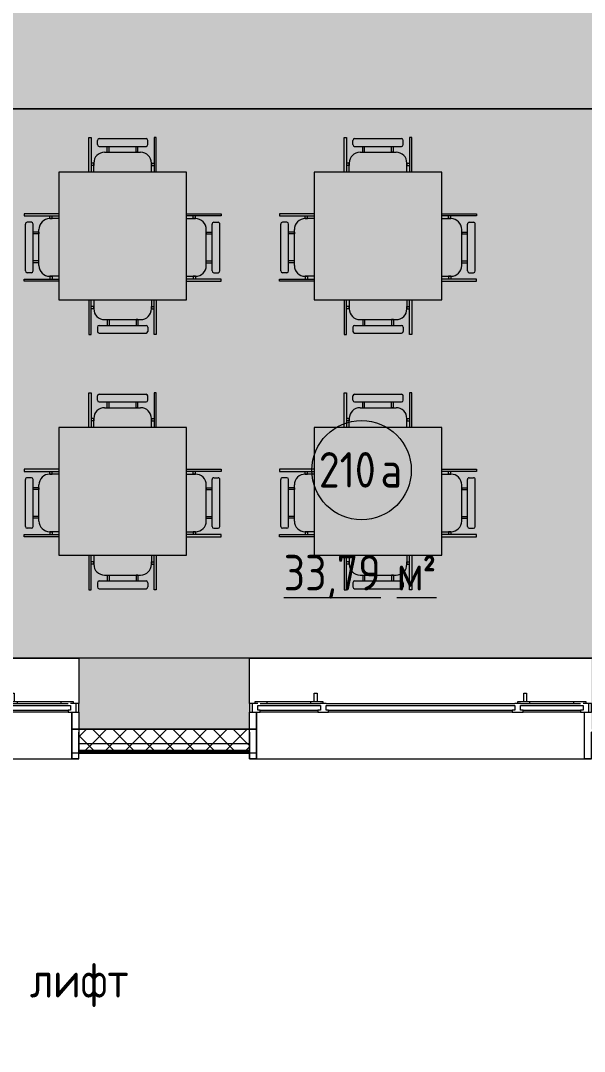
# Model space of a CAD drawing. Header units: millimetres. Extents: x -515342 to 330399, y -224905 to 507333.
# Drawn here: x -350362 to -346389, y 123574 to 130835 of the extents above; entities that cross this region are included whole.
import ezdxf

# ---------------------------------------------------------------- set-up
doc = ezdxf.new("R2010")
doc.units = ezdxf.units.MM
doc.linetypes.add('ASVP_Штриховая_ш3 п1_5', pattern=[4.5, 3, -1.5])
doc.layers.get('0').update_dxf_attribs({"lineweight": 0})
for name, color, linetype, lineweight in [('_ Окна', 7, 'Continuous', 0), ('Аннотация', 7, 'Continuous', 0), ('Витраж', 7, 'Continuous', 0), ('Линии разделители', 7, 'ASVP_Штриховая_ш3 п1_5', 0), ('Марки помещений', 7, 'Continuous', 0), ('Мебель', 7, 'Continuous', 0), ('Окна', 7, 'Continuous', 0), ('Перекрытие', 7, 'Continuous', 0), ('Стены внутренние', 7, 'Continuous', 0), ('Стены наружные', 7, 'Continuous', 0), ('Стены несущие', 7, 'Continuous', 0), ('Стены отделка', 7, 'Continuous', 0), ('Стены штриховка', 7, 'Continuous', 0), ('экспертиза ДУ', 1, 'Continuous', 0), ('экспертиза условные обозначения', 1, 'Continuous', 0)]:
    doc.layers.add(name, color=color, linetype=linetype, lineweight=lineweight)
doc.styles.add('GOST Common_1', font='', dxfattribs={"width": 0.9, "height": 250})
doc.styles.add('GOST Common_2', font='', dxfattribs={"width": 0.9, "height": 250})
doc.styles.get('GOST Common_1').set_extended_font_data('GOST Common')
doc.styles.get('GOST Common_2').set_extended_font_data('GOST Common')
pattern_1 = [(45, (0, 0), (-70.71068, 70.71068), []), (135, (0, 0), (-70.71068, -70.71068), [])]

# ---------------------------------------------------------------- blocks, each defined once
blk = doc.blocks.new('Окно_ПВХ_3Створки_1Фрамуга-верх - АР_Окно_ОП_1820_h_х2370_3ст2фр-в-9695517-О_АР_П_2__3_400_План 2 этажа')
at = {"layer": '_ Окна'}
for p, q in [((-1129, 130), (-1205, 130)), ((-1205, 130), (-1205, 70)), ((-1185, 70), (-1185, 130)), ((-1147, 84), (-1147, 116)), ((-1147, 116), (-1129, 116)), ((-705, 84), (-1147, 84)), ((-1129, 116), (-1129, 130)), ((-723, 116), (-1129, 116)), ((-647, 130), (-723, 130)), ((-723, 130), (-723, 116)), ((-723, 116), (-705, 116)), ((-705, 116), (-705, 84)), ((-665, 84), (-665, 116)), ((-665, 116), (-647, 116)), ((665, 84), (-665, 84)), ((-647, 116), (-647, 130)), ((647, 116), (-647, 116)), ((723, 130), (647, 130)), ((647, 130), (647, 116)), ((647, 116), (665, 116)), ((665, 116), (665, 84)), ((705, 84), (705, 116)), ((705, 116), (723, 116)), ((1147, 84), (705, 84)), ((723, 116), (723, 130)), ((1129, 116), (723, 116)), ((1129, 130), (1129, 116)), ((1205, 130), (1129, 130)), ((1129, 116), (1147, 116)), ((1147, 116), (1147, 84)), ((1185, 70), (1185, 130)), ((1205, 70), (1205, 130)), ((-1205, 70), (-1147, 70)), ((-1165, 56), (-1165, 70)), ((-1080, 56), (-1165, 56)), ((-1080, 70), (-1080, 56)), ((-772, 70), (-772, 56)), ((-687, 56), (-772, 56)), ((-705, 70), (-665, 70)), ((-687, 70), (-687, 56)), ((665, 70), (705, 70)), ((687, 56), (687, 70)), ((772, 56), (687, 56)), ((772, 70), (772, 56)), ((1080, 70), (1080, 56)), ((1165, 56), (1080, 56)), ((1147, 70), (1205, 70)), ((1165, 70), (1165, 56))]:
    blk.add_line(p, q, dxfattribs=at)
at = {"layer": 'Окна'}
for p, q in [((-1129, 130), (-723, 130)), ((-647, 130), (647, 130)), ((723, 130), (1129, 130)), ((-705, 70), (-1129, 70)), ((-772, 56), (-1080, 56)), ((-748.5, -4), (-748.5, 56)), ((-728.5, 56), (-728.5, -4)), ((665, 70), (-665, 70)), ((1129, 70), (705, 70)), ((728.5, -4), (728.5, 56)), ((748.5, 56), (748.5, -4)), ((1080, 56), (772, 56)), ((-728.5, -4), (-748.5, -4)), ((748.5, -4), (728.5, -4))]:
    blk.add_line(p, q, dxfattribs=at)
blk = doc.blocks.new('Прямоугольный импост - АР_Откос_Металлический_50х330 Белый Левый-9898758-О_АР_П_2__3_400_План 2 этажа')
at = {"layer": 'Витраж'}
blk.add_line((25325.9, 2265), (27635.9, 2265), dxfattribs=at)
blk = doc.blocks.new('Прямоугольный импост - АР_Откос_Металлический_50х330 Белый Правый-V19-О_АР_П_2__3_400_План 2 этажа')
at = {"layer": 'Витраж', "lineweight": 18}
for p, q in [((-50, -40), (-50, 290)), ((-49, 290), (-49, -39)), ((-1, -39), (-1, 150)), ((-1, 150), (0, 150)), ((0, 150), (0, -40)), ((0, -40), (-50, -40)), ((-49, -39), (-1, -39))]:
    blk.add_line(p, q, dxfattribs=at)
blk = doc.blocks.new('Прямоугольный импост - АР_Откос_Металлический_50х330 Белый Левый-V20-О_АР_П_2__3_400_План 2 этажа')
at = {"layer": 'Витраж', "lineweight": 18}
for p, q in [((-50, 290), (-50, -40)), ((-49, -39), (-49, 290)), ((0, 150), (-1, 150)), ((-1, 150), (-1, -39)), ((0, -40), (0, 150)), ((-50, -40), (0, -40)), ((-1, -39), (-49, -39))]:
    blk.add_line(p, q, dxfattribs=at)
blk = doc.blocks.new('СД_Люблино_Фасады_rvt-1-О_АР_П_2__3_400_План 2 этажа')
at = {"layer": 'Стены внутренние'}
h = blk.add_hatch(dxfattribs=at)
h.set_pattern_fill('FP_1', color=256, style=0, pattern_type=2)
h.set_pattern_definition([(45, (0, 0), (-224.5064, 224.5064), []), (45, (224.5, 0), (-224.5064, 224.5064), [396.875, -79.375, 3.353, -76.022])])
h.paths.add_polyline_path([(85199, 2475), (85325, 2475), (85325, 2975), (84034.6, 2975), (84034.6, 2475), (84326.5, 2475)])
h.paths.add_polyline_path([(82424.6, 2475), (82424.6, 2975), (80024.6, 2975), (80024.6, 2475), (82145.5, 2475)])
h.paths.add_polyline_path([(77347.1, 2475), (77614.6, 2475), (77614.6, 2975), (76428.8, 2975), (76428.8, 2475), (76474.7, 2475)])
h.paths.add_polyline_path([(73857.5, 2475), (74018.8, 2475), (74018.8, 2975), (71654.3, 2975), (71654.3, 2475), (72112.6, 2475)])
h.paths.add_polyline_path([(69495.3, 2475), (70044.3, 2475), (70044.3, 2975), (68833.2, 2975), (68833.2, 2475)])
h.paths.add_polyline_path([(67223.2, 2475), (67223.2, 2975), (66055, 2975), (66055, 2475), (66878.1, 2475)])
h.paths.add_polyline_path([(64260.8, 2475), (64445, 2475), (64445, 2975), (63279.5, 2975), (63279.5, 2475), (63388.4, 2475)])
h.paths.add_polyline_path([(61643.5, 2475), (61669.5, 2475), (61669.5, 2975), (59270, 2975), (59270, 2475), (61207.3, 2475)])
h.paths.add_polyline_path([(56409, 2475), (56860, 2475), (56860, 2975), (55705, 2975), (55705, 2475)])
h.paths.add_polyline_path([(53295, 2475), (53295, 2975), (52107.5, 2975), (52107.5, 2475), (52919.3, 2475)])
h.paths.add_polyline_path([(49429.6, 2475), (49697.5, 2475), (49697.5, 2975), (48505, 2975), (48505, 2475), (48557.2, 2475)])
h.paths.add_polyline_path([(46095, 2475), (46095, 2975), (44880, 2975), (44880, 2475), (45939.9, 2475)])
h.paths.add_polyline_path([(42450.2, 2475), (42470, 2475), (42470, 2975), (40100.1, 2975), (40100.1, 2475), (41577.8, 2475)])
h.paths.add_polyline_path([(38490.1, 2475), (38490.1, 2975), (37284.2, 2975), (37284.2, 2475), (38088.1, 2475)])
h.paths.add_polyline_path([(35470.8, 2475), (35674.2, 2475), (35674.2, 2975), (34486.9, 2975), (34486.9, 2475), (34598.4, 2475)])
h.paths.add_polyline_path([(32876.9, 2475), (32876.9, 2975), (31722.6, 2975), (31722.6, 2475), (32853.5, 2475)])
h.paths.add_polyline_path([(30112.6, 2475), (30112.6, 2975), (27685.9, 2975), (27685.9, 2475), (29615.4, 2475)])
h.paths.add_polyline_path([(25275.9, 2475), (25275.9, 2975), (24073.4, 2975), (24073.4, 2475), (25001.7, 2475)])
h.paths.add_polyline_path([(21663.4, 2475), (21663.4, 2975), (19290.9, 2975), (19290.9, 2475), (21512, 2475)])
h.paths.add_polyline_path([(17680.9, 2475), (17680.9, 2975), (16335, 2975), (16335, 2475), (17183.8, 2475)])
at = {"layer": 'Стены наружные'}
h = blk.add_hatch(dxfattribs=at)
h.set_pattern_fill('FP_4', color=256, style=0, pattern_type=2)
h.set_pattern_definition(pattern_1)
h.paths.add_polyline_path([(41405, 2375), (41405, 2475), (40100.1, 2475), (40100.1, 2375), (40705.3, 2375)])
h.paths.add_polyline_path([(38490.1, 2375), (38490.1, 2475), (37284.2, 2475), (37284.2, 2375), (38088.1, 2375)])
h.paths.add_polyline_path([(35470.8, 2375), (35674.2, 2375), (35674.2, 2475), (34486.9, 2475), (34486.9, 2375), (34598.4, 2375)])
h.paths.add_polyline_path([(32876.9, 2375), (32876.9, 2475), (31672.6, 2475), (31672.6, 2375), (32853.5, 2375)])
h.paths.add_polyline_path([(30162.6, 2375), (30162.6, 2475), (27685.9, 2475), (27685.9, 2375), (29363.8, 2375)])
h.paths.add_polyline_path([(25275.9, 2375), (25275.9, 2475), (24073.4, 2475), (24073.4, 2375), (25001.7, 2375)])
h.paths.add_polyline_path([(21663.4, 2375), (21663.4, 2475), (19290.9, 2475), (19290.9, 2375), (21512, 2375)])
h.paths.add_polyline_path([(17680.9, 2375), (17680.9, 2475), (16335, 2475), (16335, 2375), (17149.9, 2375)])
h = blk.add_hatch(dxfattribs=at)
h.set_pattern_fill('FP_4', color=256, style=0, pattern_type=2)
h.set_pattern_definition(pattern_1)
h.paths.add_polyline_path([(41405, 2325), (41405, 2375), (40100.1, 2375), (40100.1, 2325), (41385, 2325)])
h.paths.add_polyline_path([(38490.1, 2325), (38490.1, 2375), (37284.2, 2375), (37284.2, 2325), (38088.1, 2325)])
h.paths.add_polyline_path([(35674.2, 2325), (35674.2, 2375), (34486.9, 2375), (34486.9, 2325), (35470.8, 2325)])
h.paths.add_polyline_path([(32876.9, 2325), (32876.9, 2375), (31672.6, 2375), (31672.6, 2325), (32853.5, 2325)])
h.paths.add_polyline_path([(30162.6, 2325), (30162.6, 2375), (27685.9, 2375), (27685.9, 2325), (29363.8, 2325)])
h.paths.add_polyline_path([(25001.7, 2325), (25275.9, 2325), (25275.9, 2375), (24073.4, 2375), (24073.4, 2325), (24129.3, 2325)])
h.paths.add_polyline_path([(21663.4, 2325), (21663.4, 2375), (19290.9, 2375), (19290.9, 2325), (21512, 2325)])
h.paths.add_polyline_path([(17149.9, 2325), (17680.9, 2325), (17680.9, 2375), (16435, 2375), (16435, 2325), (16485, 2325)])
at = {"layer": 'Стены внутренние'}
for p, q in [((21663.4, 2975), (24073.4, 2975)), ((25275.9, 2975), (27685.9, 2975)), ((24073.4, 2475), (24024.4, 2475)), ((25324.9, 2475), (25275.9, 2475)), ((24072.6, 2304.9), (24024.3, 2304.9)), ((25325, 2304.9), (25276.7, 2304.9))]:
    blk.add_line(p, q, dxfattribs=at)
at = {"layer": 'Стены наружные'}
for p, q in [((24024.4, 2475), (24073.4, 2475)), ((25275.9, 2475), (25324.9, 2475))]:
    blk.add_line(p, q, dxfattribs=at)
at = {"layer": 'Стены несущие'}
for p, q in [((25275.9, 2975), (24073.4, 2975)), ((24073.4, 2975), (24073.4, 2655)), ((25275.9, 2655), (25275.9, 2975)), ((24073.4, 2595), (24073.4, 2475)), ((25275.9, 2475), (25275.9, 2595)), ((24073.4, 2475), (25275.9, 2475))]:
    blk.add_line(p, q, dxfattribs=at)
at = {"layer": 'Стены отделка', "lineweight": 9}
for p, q in [((25275.9, 2475), (24073.4, 2475)), ((24073.4, 2475), (24073.4, 2375)), ((25275.9, 2375), (25275.9, 2475)), ((24073.4, 2375), (24073.4, 2325)), ((24073.4, 2324.9), (24073.4, 2314.9)), ((25275.9, 2325), (25275.9, 2375)), ((25275.9, 2314.9), (25275.9, 2324.9)), ((24073.4, 2314.9), (24073.4, 2304.9)), ((24073.4, 2304.9), (25275.9, 2304.9)), ((25275.9, 2304.9), (25275.9, 2314.9))]:
    blk.add_line(p, q, dxfattribs=at)
at = {"layer": 'Стены штриховка'}
for p, q in [((24073.4, 2375), (25275.9, 2375)), ((24073.4, 2325), (25275.9, 2325)), ((25275.9, 2324.9), (24073.4, 2324.9)), ((24073.4, 2314.9), (25275.9, 2314.9))]:
    blk.add_line(p, q, dxfattribs=at)
at = {"layer": 'Витраж', "lineweight": 9}
for name, p in [('Прямоугольный импост - АР_Откос_Металлический_50х330 Белый Левый-V20-О_АР_П_2__3_400_План 2 этажа', (24073.4, 2305)), ('Прямоугольный импост - АР_Откос_Металлический_50х330 Белый Левый-V20-О_АР_П_2__3_400_План 2 этажа', (27685.9, 2305)), ('Прямоугольный импост - АР_Откос_Металлический_50х330 Белый Левый-9898758-О_АР_П_2__3_400_План 2 этажа', (-3612.5, 0)), ('Прямоугольный импост - АР_Откос_Металлический_50х330 Белый Левый-9898758-О_АР_П_2__3_400_План 2 этажа', (0, 0))]:
    blk.add_blockref(name, p, dxfattribs=at)
at = {"layer": 'Витраж', "lineweight": 9, "extrusion": (0, 0, -1)}
blk.add_blockref('Прямоугольный импост - АР_Откос_Металлический_50х330 Белый Правый-V19-О_АР_П_2__3_400_План 2 этажа', (-25275.9, 2305), dxfattribs=at)
at = {"layer": 'Окна', "lineweight": 9, "rotation": 180}
for p in [(22868.4, 2725), (26480.9, 2725)]:
    blk.add_blockref('Окно_ПВХ_3Створки_1Фрамуга-верх - АР_Окно_ОП_1820_h_х2370_3ст2фр-в-9695517-О_АР_П_2__3_400_План 2 этажа', p, dxfattribs=at)
blk = doc.blocks.new('Стол-Прямоугольный - 900х900 мм-8748101-О_АР_П_2__3_400_План 2 этажа')
at = {"layer": 'Мебель'}
for p, q in [((450, 450), (-450, 450)), ((-450, 450), (-450, -450)), ((450, -450), (450, 450)), ((-450, -450), (450, -450))]:
    blk.add_line(p, q, dxfattribs=at)
blk = doc.blocks.new('Стул-Штабель - Стул-Штабель-V8-О_АР_П_2__3_400_План 2 этажа')
at = {"layer": 'Мебель'}
for p, q in [((-416.6, 108.9), (-416.6, -134.5)), ((-401.3, -134.5), (-401.3, 108.9)), ((-382.2, 108.9), (-382.2, 45.4)), ((24.2, 108.9), (24.2, 45.4)), ((43.2, -134.5), (43.2, 108.9)), ((58.6, 108.9), (58.6, -134.5)), ((-401.3, 45.4), (-401.3, 62.4)), ((-382.2, 62.4), (-401.3, 62.4)), ((-382.2, 45.4), (-401.3, 45.4)), ((-382.2, 45.4), (-382.2, 62.4)), ((24.2, 62.4), (43.2, 62.4)), ((24.2, 45.4), (24.2, 62.4)), ((24.2, 45.4), (43.2, 45.4)), ((43.2, 45.4), (43.2, 62.4)), ((-344.1, -71.4), (-13.9, -71.4)), ((-306, -30.8), (-52, -30.8)), ((-286.9, -30.8), (-286.9, -71.4)), ((-286.9, -30.8), (-274.2, -30.8)), ((-274.2, -30.8), (-274.2, -71.4)), ((-83.8, -30.8), (-83.8, -71.4)), ((-71.1, -30.8), (-83.8, -30.8)), ((-71.1, -30.8), (-71.1, -71.4)), ((-416.6, -134.5), (-401.3, -134.5)), ((-356.8, -84.1), (-356.8, -113.6)), ((-344.1, -126.3), (-13.9, -126.3)), ((-1.2, -84.1), (-1.2, -113.6)), ((58.6, -134.5), (43.2, -134.5))]:
    blk.add_line(p, q, dxfattribs=at)
for centre, radius, start, end in [((-306, 45.4), 76.2, 180, 270), ((-52, 45.4), 76.2, 270, 0), ((-344.1, -84.1), 12.7, 90, 180), ((-13.9, -84.1), 12.7, 360, 90), ((-344.1, -113.6), 12.7, 180, 270), ((-13.9, -113.6), 12.7, 270, 0)]:
    blk.add_arc(centre, radius, start, end, dxfattribs=at)
blk = doc.blocks.new('Стул-Штабель - Стул-Штабель-8767036-О_АР_П_2__3_400_План 2 этажа')
at = {"layer": 'Мебель'}
for p, q in [((-416.6, -108.9), (-416.6, 134.5)), ((-416.6, 134.5), (-401.3, 134.5)), ((-401.3, 134.5), (-401.3, -108.9)), ((-356.8, 84.1), (-356.8, 113.6)), ((-344.1, 126.3), (-13.9, 126.3)), ((-1.2, 84.1), (-1.2, 113.6)), ((43.2, 134.5), (43.2, -108.9)), ((58.6, 134.5), (43.2, 134.5)), ((58.6, -108.9), (58.6, 134.5)), ((-344.1, 71.4), (-13.9, 71.4)), ((-306, 30.8), (-52, 30.8)), ((-286.9, 30.8), (-286.9, 71.4)), ((-286.9, 30.8), (-274.2, 30.8)), ((-274.2, 30.8), (-274.2, 71.4)), ((-83.8, 30.8), (-83.8, 71.4)), ((-71.1, 30.8), (-83.8, 30.8)), ((-71.1, 30.8), (-71.1, 71.4)), ((-401.3, -45.4), (-401.3, -62.4)), ((-382.2, -45.4), (-401.3, -45.4)), ((-382.2, -62.4), (-401.3, -62.4)), ((-382.2, -45.4), (-382.2, -62.4)), ((-382.2, -108.9), (-382.2, -45.4)), ((24.2, -45.4), (24.2, -62.4)), ((24.2, -45.4), (43.2, -45.4)), ((24.2, -108.9), (24.2, -45.4)), ((24.2, -62.4), (43.2, -62.4)), ((43.2, -45.4), (43.2, -62.4))]:
    blk.add_line(p, q, dxfattribs=at)
for centre, radius, start, end in [((-344.1, 113.6), 12.7, 90, 180), ((-344.1, 84.1), 12.7, 180, 270), ((-13.9, 113.6), 12.7, 360, 90), ((-13.9, 84.1), 12.7, 270, 0), ((-306, -45.4), 76.2, 90, 180), ((-52, -45.4), 76.2, 360, 90)]:
    blk.add_arc(centre, radius, start, end, dxfattribs=at)
blk = doc.blocks.new('Стул-Штабель - Стул-Штабель-V9-О_АР_П_2__3_400_План 2 этажа')
at = {"layer": 'Мебель'}
for p, q in [((-416.6, 108.9), (-416.6, -134.5)), ((-401.3, -134.5), (-401.3, 108.9)), ((-382.2, 108.9), (-382.2, 45.4)), ((24.2, 108.9), (24.2, 45.4)), ((43.2, -134.5), (43.2, 108.9)), ((58.6, 108.9), (58.6, -134.5)), ((-401.3, 45.4), (-401.3, 62.4)), ((-382.2, 62.4), (-401.3, 62.4)), ((-382.2, 45.4), (-401.3, 45.4)), ((-382.2, 45.4), (-382.2, 62.4)), ((24.2, 62.4), (43.2, 62.4)), ((24.2, 45.4), (24.2, 62.4)), ((24.2, 45.4), (43.2, 45.4)), ((43.2, 45.4), (43.2, 62.4)), ((-344.1, -71.4), (-13.9, -71.4)), ((-306, -30.8), (-52, -30.8)), ((-286.9, -30.8), (-286.9, -71.4)), ((-286.9, -30.8), (-274.2, -30.8)), ((-274.2, -30.8), (-274.2, -71.4)), ((-83.8, -30.8), (-83.8, -71.4)), ((-71.1, -30.8), (-83.8, -30.8)), ((-71.1, -30.8), (-71.1, -71.4)), ((-416.6, -134.5), (-401.3, -134.5)), ((-356.8, -84.1), (-356.8, -113.6)), ((-344.1, -126.3), (-13.9, -126.3)), ((-1.2, -84.1), (-1.2, -113.6)), ((58.6, -134.5), (43.2, -134.5))]:
    blk.add_line(p, q, dxfattribs=at)
for centre, radius, start, end in [((-306, 45.4), 76.2, 180, 270), ((-52, 45.4), 76.2, 270, 0), ((-344.1, -84.1), 12.7, 90, 180), ((-13.9, -84.1), 12.7, 360, 90), ((-344.1, -113.6), 12.7, 180, 270), ((-13.9, -113.6), 12.7, 270, 0)]:
    blk.add_arc(centre, radius, start, end, dxfattribs=at)
blk = doc.blocks.new('Стул-Штабель - Стул-Штабель-V10-О_АР_П_2__3_400_План 2 этажа')
at = {"layer": 'Мебель'}
for p, q in [((-416.6, -108.9), (-416.6, 134.5)), ((-416.6, 134.5), (-401.3, 134.5)), ((-401.3, 134.5), (-401.3, -108.9)), ((-356.8, 84.1), (-356.8, 113.6)), ((-344.1, 126.3), (-13.9, 126.3)), ((-1.2, 84.1), (-1.2, 113.6)), ((43.2, 134.5), (43.2, -108.9)), ((58.6, 134.5), (43.2, 134.5)), ((58.6, -108.9), (58.6, 134.5)), ((-344.1, 71.4), (-13.9, 71.4)), ((-306, 30.8), (-52, 30.8)), ((-286.9, 30.8), (-286.9, 71.4)), ((-286.9, 30.8), (-274.2, 30.8)), ((-274.2, 30.8), (-274.2, 71.4)), ((-83.8, 30.8), (-83.8, 71.4)), ((-71.1, 30.8), (-83.8, 30.8)), ((-71.1, 30.8), (-71.1, 71.4)), ((-401.3, -45.4), (-401.3, -62.4)), ((-382.2, -45.4), (-401.3, -45.4)), ((-382.2, -62.4), (-401.3, -62.4)), ((-382.2, -45.4), (-382.2, -62.4)), ((-382.2, -108.9), (-382.2, -45.4)), ((24.2, -45.4), (24.2, -62.4)), ((24.2, -45.4), (43.2, -45.4)), ((24.2, -108.9), (24.2, -45.4)), ((24.2, -62.4), (43.2, -62.4)), ((43.2, -45.4), (43.2, -62.4))]:
    blk.add_line(p, q, dxfattribs=at)
for centre, radius, start, end in [((-344.1, 113.6), 12.7, 90, 180), ((-344.1, 84.1), 12.7, 180, 270), ((-13.9, 113.6), 12.7, 360, 90), ((-13.9, 84.1), 12.7, 270, 0), ((-306, -45.4), 76.2, 90, 180), ((-52, -45.4), 76.2, 360, 90)]:
    blk.add_arc(centre, radius, start, end, dxfattribs=at)
blk = doc.blocks.new('ASVP_Марка_Помещение_ДваЗначения - Номер Площадь-685795-О_АР_П_2__3_400_План 2 этажа')
at = {"layer": 'Марки помещений'}
blk.add_circle((0, 0), 3.5, dxfattribs=at)

msp = doc.modelspace()

# ---------------------------------------------------------------- hatches: boundary and pattern name
at = {"layer": 'экспертиза ДУ', "lineweight": 0}
h = msp.add_hatch(color=5, dxfattribs=at)
edge = h.paths.add_edge_path()
edge.add_arc((-349530.6384, 130890.9604), 332.544, 0, 360)
h = msp.add_hatch(color=30, dxfattribs=at)
edge = h.paths.add_edge_path()
edge.add_arc((-348624.2175, 130952.9186), 332.544, 0, 360)
at = {"layer": 'экспертиза условные обозначения'}
h = msp.add_hatch(dxfattribs=at)
h.set_pattern_fill('GRASS', color=3, scale=24)
h.set_pattern_definition([(90, (-374753.14, -34405.7), (-431.0523, 431.0523), [114.3, -747.8046]), (45, (-374753.14, -34405.7), (-431.0523, 431.0523), [114.3, -495.3]), (135, (-374753.14, -34405.7), (-431.0523, -431.0523), [114.3, -495.3])])
h.paths.add_polyline_path([(-373830.759, 132368.6058), (-325040.759, 132348.6058), (-325040.759, 130213.3459), (-340479.8297, 130213.3459), (-345063.8869, 130193.0459), (-345064.5234, 126343.5459), (-353680.6329, 126343.5459), (-353655.2438, 130213.3459), (-357950.759, 130213.3459), (-357950.759, 129963.6058), (-360145.759, 129963.6058), (-361820.759, 129963.6058), (-361820.759, 126768.5459), (-363270.759, 126768.5459), (-363270.759, 129963.6058), (-368108.7107, 129963.6058), (-368108.7107, 129573.6058), (-367956.5149, 129573.6058), (-367956.5149, 123573.6058), (-371280.759, 123573.6058), (-371280.759, 129573.6058), (-370185.759, 129573.6058), (-370185.759, 129963.6058), (-373830.759, 129963.6058)])

# ---------------------------------------------------------------- linework, layer by layer
at = {"layer": 'Линии разделители'}
msp.add_line((-342690.759, 130213.3459), (-353660.759, 130213.3459), dxfattribs=at)
at = {"layer": 'Перекрытие'}
msp.add_line((-353660.759, 130213.3459), (-342690.759, 130213.3459), dxfattribs=at)
at = {"layer": 'экспертиза условные обозначения', "color": 3}
msp.add_lwpolyline([(-325040.759, 130213.3459), (-340479.8297, 130213.3459), (-345063.8869, 130193.0459), (-345064.5234, 126343.5459), (-353680.6329, 126343.5459), (-353655.2438, 130213.3459), (-357950.759, 130213.3459), (-357950.759, 129963.6058), (-360145.759, 129963.6058), (-361820.759, 129963.6058), (-361820.759, 126768.5459), (-363270.759, 126768.5459), (-363270.759, 129963.6058), (-368108.7107, 129963.6058), (-368108.7107, 129573.6058), (-367956.5149, 129573.6058), (-367956.5149, 123573.6058), (-371280.759, 123573.6058), (-371280.759, 129573.6058), (-370185.759, 129573.6058), (-370185.759, 129963.6058), (-373830.759, 129963.6058), (-373830.759, 132368.6058)], dxfattribs=at)

# ---------------------------------------------------------------- block references
msp.add_blockref('СД_Люблино_Фасады_rvt-1-О_АР_П_2__3_400_План 2 этажа', (-374025.759, 123368.6058))
at = {"layer": 'Марки помещений', "xscale": 99.99999999999993, "yscale": 99.99999999999993, "zscale": 99.99999999999993}
msp.add_blockref('ASVP_Марка_Помещение_ДваЗначения - Номер Площадь-685795-О_АР_П_2__3_400_План 2 этажа', (-347959.0725, 127667.9364), dxfattribs=at)
at = {"layer": 'Мебель'}
for name, p in [('Стул-Штабель - Стул-Штабель-V10-О_АР_П_2__3_400_План 2 этажа', (-349464.6167, 129877.5377)), ('Стул-Штабель - Стул-Штабель-V10-О_АР_П_2__3_400_План 2 этажа', (-347664.6167, 129877.5377)), ('Стол-Прямоугольный - 900х900 мм-8748101-О_АР_П_2__3_400_План 2 этажа', (-349643.6659, 129318.6058)), ('Стол-Прямоугольный - 900х900 мм-8748101-О_АР_П_2__3_400_План 2 этажа', (-347843.6659, 129318.6058)), ('Стул-Штабель - Стул-Штабель-V9-О_АР_П_2__3_400_План 2 этажа', (-349464.6167, 128759.6739)), ('Стул-Штабель - Стул-Штабель-V9-О_АР_П_2__3_400_План 2 этажа', (-347664.6167, 128759.6739)), ('Стул-Штабель - Стул-Штабель-V10-О_АР_П_2__3_400_План 2 этажа', (-349464.6167, 128077.5377)), ('Стул-Штабель - Стул-Штабель-V10-О_АР_П_2__3_400_План 2 этажа', (-347664.6167, 128077.5377)), ('Стол-Прямоугольный - 900х900 мм-8748101-О_АР_П_2__3_400_План 2 этажа', (-349643.6659, 127518.6058)), ('Стол-Прямоугольный - 900х900 мм-8748101-О_АР_П_2__3_400_План 2 этажа', (-347843.6659, 127518.6058)), ('Стул-Штабель - Стул-Штабель-V9-О_АР_П_2__3_400_План 2 этажа', (-349464.6167, 126959.6739)), ('Стул-Штабель - Стул-Штабель-V9-О_АР_П_2__3_400_План 2 этажа', (-347664.6167, 126959.6739))]:
    msp.add_blockref(name, p, dxfattribs=at)
for name, p, rotation in [('Стул-Штабель - Стул-Штабель-8767036-О_АР_П_2__3_400_План 2 этажа', (-350202.5973, 129416.0397), 89.99999999999972), ('Стул-Штабель - Стул-Штабель-V8-О_АР_П_2__3_400_План 2 этажа', (-349084.7344, 129416.0397), 89.99999999999993), ('Стул-Штабель - Стул-Штабель-8767036-О_АР_П_2__3_400_План 2 этажа', (-348402.5973, 129416.0397), 89.99999999999972), ('Стул-Штабель - Стул-Штабель-V8-О_АР_П_2__3_400_План 2 этажа', (-347284.7344, 129416.0397), 89.99999999999993), ('Стул-Штабель - Стул-Штабель-8767036-О_АР_П_2__3_400_План 2 этажа', (-350202.5973, 127616.0397), 89.99999999999972), ('Стул-Штабель - Стул-Штабель-V8-О_АР_П_2__3_400_План 2 этажа', (-349084.7344, 127616.0397), 89.99999999999993), ('Стул-Штабель - Стул-Штабель-8767036-О_АР_П_2__3_400_План 2 этажа', (-348402.5973, 127616.0397), 89.99999999999972), ('Стул-Штабель - Стул-Штабель-V8-О_АР_П_2__3_400_План 2 этажа', (-347284.7344, 127616.0397), 89.99999999999993)]:
    msp.add_blockref(name, p, dxfattribs=dict(at, rotation=rotation))

# ---------------------------------------------------------------- texts
at = {"layer": 'Аннотация', "insert": (-350296.5991, 124202.8237), "char_height": 250, "width": 880.252875, "attachment_point": 1, "style": 'GOST Common_1'}
msp.add_mtext('лифт', dxfattribs=at)
at = {"layer": 'Марки помещений', "char_height": 250, "attachment_point": 1}
for s, insert, width, style in [('210', (-348260.5797, 127795.6615), 526.708687, 'GOST Common_1'), ('\\fGOST Common|b0|i0|c204|p34|;\\W.9;а', (-347826.0016, 127795.6615), 216.455625, 'GOST Common_1'), ('\\L33,79 ', (-348508.516, 127071.131), 966.835125, 'GOST Common_1'), ('\\L\\fGOST Common|b0|i0|c238|p34|;\\W.9;\\L²', (-347532.2035, 127071.131), 165.949312, 'GOST Common_2'), ('\\L\\fGOST Common|b0|i0|c204|p34|;\\W.9;\\Lм', (-347710.7972, 127071.131), 216.455625, 'GOST Common_1')]:
    msp.add_mtext(s, dxfattribs=dict(at, insert=insert, width=width, style=style))

doc.saveas('drawing.dxf')
